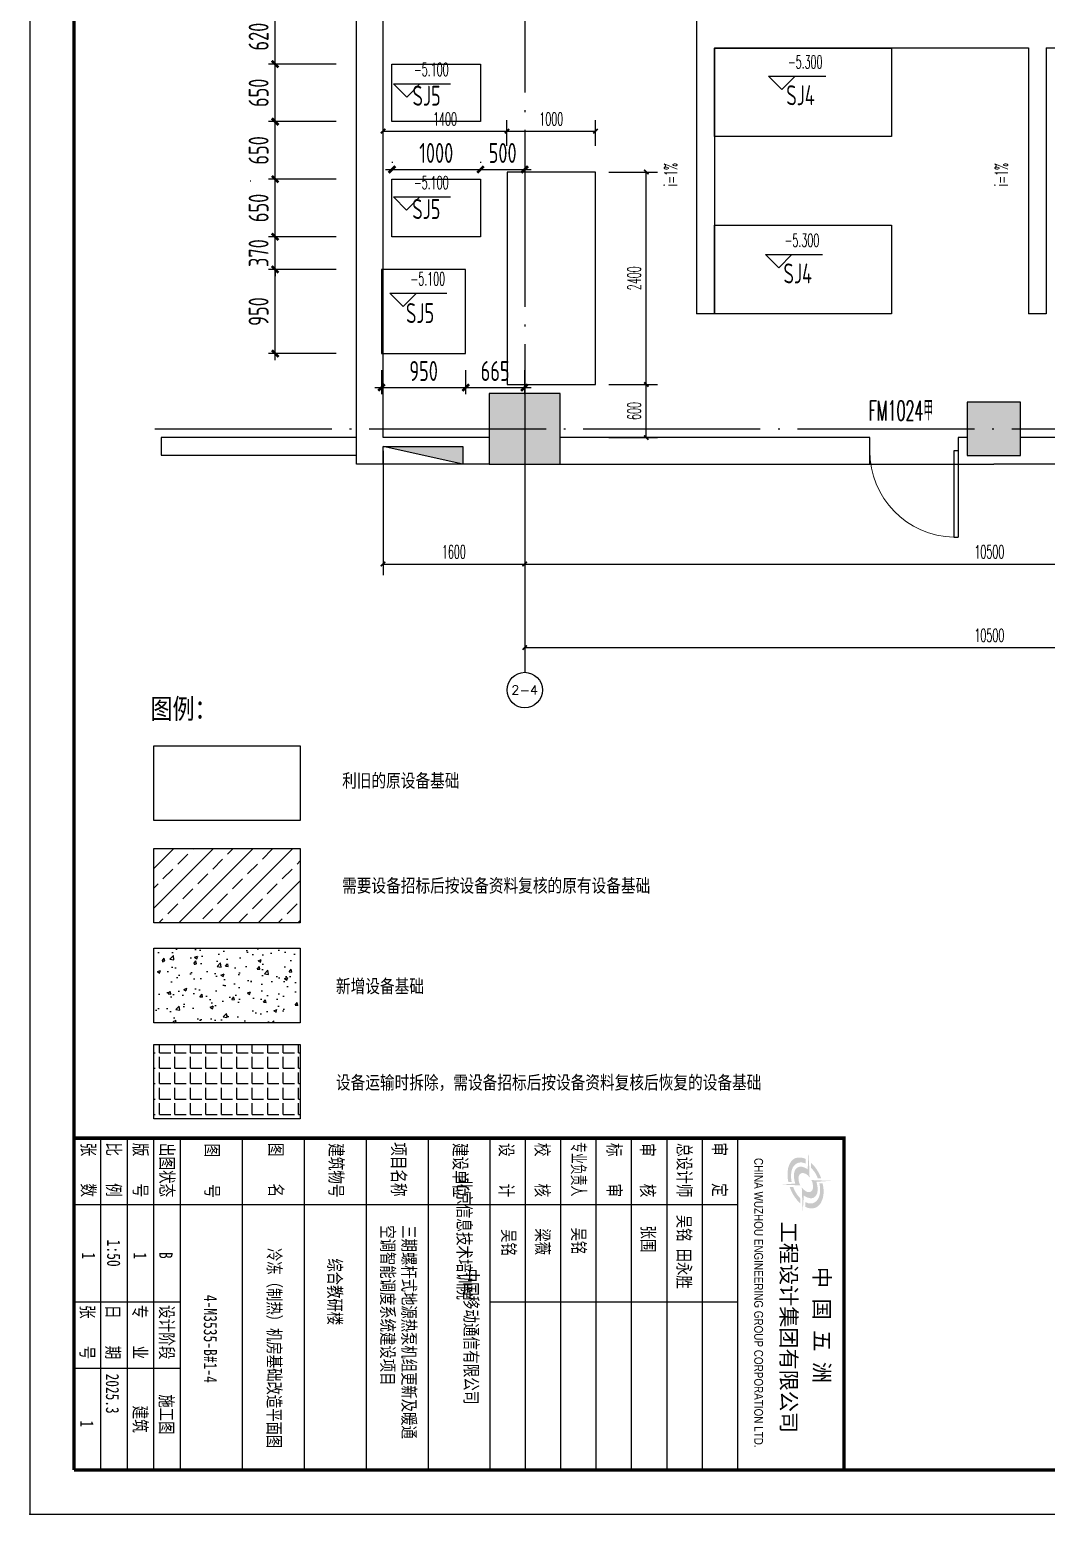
# Model space of a CAD drawing. Extents: x 917265 to 982035, y 334257 to 376307.
# Drawn here: x 952335 to 963820, y 334257 to 351027 of the extents above; entities that cross this region are included whole.
import ezdxf
from ezdxf.enums import TextEntityAlignment as Align

# ---------------------------------------------------------------- set-up
doc = ezdxf.new("R2010")
doc.units = 0
doc.header["$LTSCALE"] = 1000
doc.linetypes.add('DOTE', pattern=[2.42, 2, -0.2, 0.02, -0.2])
for name, color, linetype in [('ACS_COM', 7, 'Continuous'), ('AXIS', 3, 'Continuous'), ('AXIS_TEXT', 7, 'Continuous'), ('C_BLOCK_', 7, 'Continuous'), ('COLUMN', 9, 'Continuous'), ('DIM_ELEV', 3, 'Continuous'), ('DIM_SYMB', 3, 'Continuous'), ('DOTE', 1, 'Continuous'), ('PUB_DIM', 3, 'Continuous'), ('PUB_HATCH', 8, 'Continuous'), ('PUB_TEXT', 7, 'Continuous'), ('PUB_TITLE', 4, 'Continuous'), ('WALL', 255, 'Continuous'), ('WINDOW', 2, 'Continuous'), ('消火栓', 6, 'Continuous'), ('设备基础及留洞', 7, 'Continuous')]:
    doc.layers.add(name, color=color, linetype=linetype)
doc.layers.add('line', color=7, linetype='Continuous', lineweight=50)
doc.styles.add('-宋体', font='', dxfattribs={"width": 0.8})
doc.styles.add('_TCH_AXIS', font='COMPLEX', dxfattribs={"bigfont": 'GBCBIG'})
doc.styles.add('_TCH_DIM', font='SIMPLEX.shx', dxfattribs={"width": 0.75, "bigfont": 'GBCBIG.shx'})
doc.styles.add('_TCH_DIM_T3', font='SIMPLEX.shx', dxfattribs={"width": 0.529412, "bigfont": 'GBCBIG.shx'})
doc.styles.add('BZTK_仿宋GB2312', font='SIMFANG_0.TTF', dxfattribs={"width": 0.75})
doc.styles.add('TSSD_DIMENSION_T3', font='Tssdeng.shx', dxfattribs={"width": 0.7, "bigfont": 'hztxt.shx'})
doc.styles.add('TSSD_Rein', font='Tssdeng.shx', dxfattribs={"width": 0.7, "bigfont": 'hztxt.shx'})
doc.styles.add('WZEDRI_STYLE1', font='SIMFANG_0.TTF', dxfattribs={"width": 0.75})
doc.styles.add('WZEDRI_STYLE2', font='arial.ttf', dxfattribs={"width": 0.65})
doc.styles.add('轴网图框300$0$BZTK_仿宋GB2312', font='', dxfattribs={"width": 0.75})
doc.styles.get('-宋体').set_extended_font_data('SimSun')
doc.styles.get('轴网图框300$0$BZTK_仿宋GB2312').set_extended_font_data('SimSun')
doc.dimstyles.new('_TCH_ARCH&&50', dxfattribs={"dimtxt": 148.75, "dimasz": 50, "dimexe": 125, "dimexo": 150, "dimgap": 63.125, "dimtad": 1, "dimdec": 0, "dimzin": 0, "dimdsep": 46, "dimtxsty": '_TCH_DIM_T3', "dimblk": 'ARCHTICK', "dimcen": 0.09, "dimclrt": 7, "dimazin": 2, "dimtfac": 1, "dimtdec": 0, "dimtix": 1, "dimtmove": 2, "dimatfit": 3, "dimfxl": 1, "dimtolj": 1, "dimtzin": 0, "dimarcsym": 0})
doc.dimstyles.new('TSSD_150_150$TCH&&50', dxfattribs={"dimtxt": 225, "dimasz": 75, "dimexe": 75, "dimexo": 187.5, "dimgap": 75, "dimtad": 1, "dimdec": 0, "dimzin": 0, "dimdsep": 46, "dimtxsty": 'TSSD_DIMENSION_T3', "dimblk": 'ARCHTICK', "dimcen": 0, "dimdle": 75, "dimclrt": 7, "dimadec": 0, "dimazin": 0, "dimtfac": 1, "dimtdec": 0, "dimtix": 1, "dimtmove": 2, "dimatfit": 3, "dimfxl": 1, "dimtolj": 1, "dimtzin": 0, "dimarcsym": 0})

# ---------------------------------------------------------------- blocks, each defined once
blk = doc.blocks.new('消火栓')
at = {"layer": '消火栓'}
blk.add_hatch(color=256, dxfattribs=at).paths.add_polyline_path([(743316, -12254), (742416, -12254), (742416, -12454)])
blk.add_line((742416, -12454), (743316, -12254), dxfattribs=at)
blk.add_lwpolyline([(742416, -12454), (743316, -12454), (743316, -12254), (742416, -12254)], close=True, dxfattribs=at)
blk = doc.blocks.new('$DorLib2D$00000001')
at = {"color": 30}
for p, q in [((0.45, 0.975), (0.5, 0.975)), ((0.45, 0), (0.45, 0.975)), ((0.5, 0), (0.5, 0.975)), ((0.5, 0), (0.45, 0))]:
    blk.add_line(p, q, dxfattribs=at)
at = {"color": 30, "lineweight": 13}
blk.add_arc((0.475, 0), 0.975, 91.4693, 180, dxfattribs=at)
blk = doc.blocks.new('_ArchTick')
at = {"color": 0, "linetype": 'ByBlock', "const_width": 0.4}
blk.add_lwpolyline([(-0.5, -0.5), (0.5, 0.5)], dxfattribs=at)
blk = doc.blocks.new('*D113')
at = {"layer": 'Defpoints', "color": 0, "transparency": 16777216}
for p in [(3524, 2106), (4189, 2106), (4189, 1722)]:
    blk.add_point(p, dxfattribs=at)
at = {"layer": '设备基础及留洞', "color": 0, "lineweight": -2, "transparency": 16777216}
for p, q in [((3524, 1918), (3524, 1647)), ((4189, 1918), (4189, 1647)), ((3449, 1722), (4264, 1722))]:
    blk.add_line(p, q, dxfattribs=at)
at = {"layer": '设备基础及留洞', "color": 0, "lineweight": -2, "transparency": 16777216, "xscale": 75, "yscale": 75, "zscale": 75, "rotation": 180}
blk.add_blockref('_ArchTick', (3524, 1722), dxfattribs=at)
at = {"layer": '设备基础及留洞', "color": 0, "lineweight": -2, "transparency": 16777216, "xscale": 75, "yscale": 75, "zscale": 75}
blk.add_blockref('_ArchTick', (4189, 1722), dxfattribs=at)
at = {"layer": '设备基础及留洞', "color": 7, "transparency": 16777216, "insert": (3857, 1909), "char_height": 225, "attachment_point": 5, "style": 'TSSD_DIMENSION_T3'}
blk.add_mtext('\\A1;665', dxfattribs=at)
blk = doc.blocks.new('*D114')
at = {"layer": 'Defpoints', "color": 0, "transparency": 16777216}
for p in [(2574, 2106), (3524, 2106), (3524, 1722)]:
    blk.add_point(p, dxfattribs=at)
at = {"layer": '设备基础及留洞', "color": 0, "lineweight": -2, "transparency": 16777216}
for p, q in [((2574, 1918), (2574, 1647)), ((3524, 1918), (3524, 1647)), ((2499, 1722), (3599, 1722))]:
    blk.add_line(p, q, dxfattribs=at)
at = {"layer": '设备基础及留洞', "color": 0, "lineweight": -2, "transparency": 16777216, "xscale": 75, "yscale": 75, "zscale": 75, "rotation": 180}
blk.add_blockref('_ArchTick', (2574, 1722), dxfattribs=at)
at = {"layer": '设备基础及留洞', "color": 0, "lineweight": -2, "transparency": 16777216, "xscale": 75, "yscale": 75, "zscale": 75}
blk.add_blockref('_ArchTick', (3524, 1722), dxfattribs=at)
at = {"layer": '设备基础及留洞', "color": 7, "transparency": 16777216, "insert": (3049, 1909), "char_height": 225, "attachment_point": 5, "style": 'TSSD_DIMENSION_T3'}
blk.add_mtext('\\A1;950', dxfattribs=at)
blk = doc.blocks.new('*D115')
at = {"layer": 'Defpoints', "color": 0, "transparency": 16777216}
for p in [(3692, 4086), (4191, 4185), (4191, 4086)]:
    blk.add_point(p, dxfattribs=at)
at = {"layer": '设备基础及留洞', "color": 0, "lineweight": -2, "transparency": 16777216}
for p, q in [((3692, 4273), (3692, 4260)), ((4191, 4273), (4191, 4260)), ((3617, 4185), (4266, 4185))]:
    blk.add_line(p, q, dxfattribs=at)
at = {"layer": '设备基础及留洞', "color": 0, "lineweight": -2, "transparency": 16777216, "xscale": 75, "yscale": 75, "zscale": 75, "rotation": 180}
blk.add_blockref('_ArchTick', (3692, 4185), dxfattribs=at)
at = {"layer": '设备基础及留洞', "color": 0, "lineweight": -2, "transparency": 16777216, "xscale": 75, "yscale": 75, "zscale": 75}
blk.add_blockref('_ArchTick', (4191, 4185), dxfattribs=at)
at = {"layer": '设备基础及留洞', "color": 7, "transparency": 16777216, "insert": (3942, 4372), "char_height": 225, "attachment_point": 5, "style": 'TSSD_DIMENSION_T3'}
blk.add_mtext('\\A1;500', dxfattribs=at)
blk = doc.blocks.new('*D116')
at = {"layer": 'Defpoints', "color": 0, "transparency": 16777216}
for p in [(2692, 4086), (3692, 4185), (3692, 4086)]:
    blk.add_point(p, dxfattribs=at)
at = {"layer": '设备基础及留洞', "color": 0, "lineweight": -2, "transparency": 16777216}
for p, q in [((2692, 4273), (2692, 4260)), ((3692, 4273), (3692, 4260)), ((2617, 4185), (3767, 4185))]:
    blk.add_line(p, q, dxfattribs=at)
at = {"layer": '设备基础及留洞', "color": 0, "lineweight": -2, "transparency": 16777216, "xscale": 75, "yscale": 75, "zscale": 75, "rotation": 180}
blk.add_blockref('_ArchTick', (2692, 4185), dxfattribs=at)
at = {"layer": '设备基础及留洞', "color": 0, "lineweight": -2, "transparency": 16777216, "xscale": 75, "yscale": 75, "zscale": 75}
blk.add_blockref('_ArchTick', (3692, 4185), dxfattribs=at)
at = {"layer": '设备基础及留洞', "color": 7, "transparency": 16777216, "insert": (3192, 4372), "char_height": 225, "attachment_point": 5, "style": 'TSSD_DIMENSION_T3'}
blk.add_mtext('\\A1;1000', dxfattribs=at)
blk = doc.blocks.new('*D146')
at = {"layer": 'Defpoints', "color": 0, "transparency": 16777216}
for p in [(1372, 3056), (2250, 3056), (2250, 2106)]:
    blk.add_point(p, dxfattribs=at)
at = {"layer": '设备基础及留洞', "color": 0, "lineweight": -2, "transparency": 16777216}
for p, q in [((2063, 3056), (1297, 3056)), ((1372, 2031), (1372, 3131)), ((2063, 2106), (1297, 2106))]:
    blk.add_line(p, q, dxfattribs=at)
at = {"layer": '设备基础及留洞', "color": 0, "lineweight": -2, "transparency": 16777216, "xscale": 75, "yscale": 75, "zscale": 75}
for p, rotation in [((1372, 3056), 90), ((1372, 2106), 270)]:
    blk.add_blockref('_ArchTick', p, dxfattribs=dict(at, rotation=rotation))
at = {"layer": '设备基础及留洞', "color": 7, "transparency": 16777216, "insert": (1185, 2581), "char_height": 225, "attachment_point": 5, "rotation": 90, "style": 'TSSD_DIMENSION_T3'}
blk.add_mtext('\\A1;950', dxfattribs=at)
blk = doc.blocks.new('*D147')
at = {"layer": 'Defpoints', "color": 0, "transparency": 16777216}
for p in [(1372, 3426), (2250, 3426), (2250, 3056)]:
    blk.add_point(p, dxfattribs=at)
at = {"layer": '设备基础及留洞', "color": 0, "lineweight": -2, "transparency": 16777216}
for p, q in [((2063, 3426), (1297, 3426)), ((1372, 3426), (1372, 3501)), ((1372, 3056), (1372, 3426)), ((2063, 3056), (1297, 3056)), ((1372, 3056), (1372, 2981))]:
    blk.add_line(p, q, dxfattribs=at)
at = {"layer": '设备基础及留洞', "color": 0, "lineweight": -2, "transparency": 16777216, "xscale": 75, "yscale": 75, "zscale": 75}
for p, rotation in [((1372, 3426), 270), ((1372, 3056), 90)]:
    blk.add_blockref('_ArchTick', p, dxfattribs=dict(at, rotation=rotation))
at = {"layer": '设备基础及留洞', "color": 7, "transparency": 16777216, "insert": (1185, 3241), "char_height": 225, "attachment_point": 5, "rotation": 90, "style": 'TSSD_DIMENSION_T3'}
blk.add_mtext('\\A1;370', dxfattribs=at)
blk = doc.blocks.new('*D148')
at = {"layer": 'Defpoints', "color": 0, "transparency": 16777216}
for p in [(1372, 4076), (2250, 4076), (2250, 3426)]:
    blk.add_point(p, dxfattribs=at)
at = {"layer": '设备基础及留洞', "color": 0, "lineweight": -2, "transparency": 16777216}
for p, q in [((2063, 4076), (1297, 4076)), ((1372, 3351), (1372, 4151)), ((2063, 3426), (1297, 3426))]:
    blk.add_line(p, q, dxfattribs=at)
at = {"layer": '设备基础及留洞', "color": 0, "lineweight": -2, "transparency": 16777216, "xscale": 75, "yscale": 75, "zscale": 75}
for p, rotation in [((1372, 4076), 90), ((1372, 3426), 270)]:
    blk.add_blockref('_ArchTick', p, dxfattribs=dict(at, rotation=rotation))
at = {"layer": '设备基础及留洞', "color": 7, "transparency": 16777216, "insert": (1185, 3751), "char_height": 225, "attachment_point": 5, "rotation": 90, "style": 'TSSD_DIMENSION_T3'}
blk.add_mtext('\\A1;650', dxfattribs=at)
blk = doc.blocks.new('*D149')
at = {"layer": 'Defpoints', "color": 0, "transparency": 16777216}
for p in [(1372, 4726), (2250, 4726), (2250, 4076)]:
    blk.add_point(p, dxfattribs=at)
at = {"layer": '设备基础及留洞', "color": 0, "lineweight": -2, "transparency": 16777216}
for p, q in [((2063, 4726), (1297, 4726)), ((1372, 4001), (1372, 4801)), ((2063, 4076), (1297, 4076))]:
    blk.add_line(p, q, dxfattribs=at)
at = {"layer": '设备基础及留洞', "color": 0, "lineweight": -2, "transparency": 16777216, "xscale": 75, "yscale": 75, "zscale": 75}
for p, rotation in [((1372, 4726), 90), ((1372, 4076), 270)]:
    blk.add_blockref('_ArchTick', p, dxfattribs=dict(at, rotation=rotation))
at = {"layer": '设备基础及留洞', "color": 7, "transparency": 16777216, "insert": (1185, 4401), "char_height": 225, "attachment_point": 5, "rotation": 90, "style": 'TSSD_DIMENSION_T3'}
blk.add_mtext('\\A1;650', dxfattribs=at)
blk = doc.blocks.new('*D150')
at = {"layer": 'Defpoints', "color": 0, "transparency": 16777216}
for p in [(1372, 5376), (2250, 5376), (2250, 4726)]:
    blk.add_point(p, dxfattribs=at)
at = {"layer": '设备基础及留洞', "color": 0, "lineweight": -2, "transparency": 16777216}
for p, q in [((2063, 5376), (1297, 5376)), ((1372, 4651), (1372, 5451)), ((2063, 4726), (1297, 4726))]:
    blk.add_line(p, q, dxfattribs=at)
at = {"layer": '设备基础及留洞', "color": 0, "lineweight": -2, "transparency": 16777216, "xscale": 75, "yscale": 75, "zscale": 75}
for p, rotation in [((1372, 5376), 90), ((1372, 4726), 270)]:
    blk.add_blockref('_ArchTick', p, dxfattribs=dict(at, rotation=rotation))
at = {"layer": '设备基础及留洞', "color": 7, "transparency": 16777216, "insert": (1185, 5051), "char_height": 225, "attachment_point": 5, "rotation": 90, "style": 'TSSD_DIMENSION_T3'}
blk.add_mtext('\\A1;650', dxfattribs=at)
blk = doc.blocks.new('*D151')
at = {"layer": 'Defpoints', "color": 0, "transparency": 16777216}
for p in [(1372, 5996), (2250, 5996), (2250, 5376)]:
    blk.add_point(p, dxfattribs=at)
at = {"layer": '设备基础及留洞', "color": 0, "lineweight": -2, "transparency": 16777216}
for p, q in [((1372, 5301), (1372, 6071)), ((2063, 5996), (1297, 5996)), ((2063, 5376), (1297, 5376))]:
    blk.add_line(p, q, dxfattribs=at)
at = {"layer": '设备基础及留洞', "color": 0, "lineweight": -2, "transparency": 16777216, "xscale": 75, "yscale": 75, "zscale": 75}
for p, rotation in [((1372, 5996), 90), ((1372, 5376), 270)]:
    blk.add_blockref('_ArchTick', p, dxfattribs=dict(at, rotation=rotation))
at = {"layer": '设备基础及留洞', "color": 7, "transparency": 16777216, "insert": (1185, 5686), "char_height": 225, "attachment_point": 5, "rotation": 90, "style": 'TSSD_DIMENSION_T3'}
blk.add_mtext('\\A1;620', dxfattribs=at)
blk = doc.blocks.new('标准图框_A1_横式')
h = blk.add_hatch(color=256)
h.paths.add_polyline_path([(769.62, 174.11), (770.74, 174.11), (770.19, 173.53), (769.38, 172.89), (768.73, 172.48), (767.84, 172.02), (767.05, 171.71), (767.05, 172.5), (767.79, 172.81), (768.63, 173.29), (769.11, 173.65)])
h.paths.add_polyline_path([(760.76, 175.36), (761.79, 175.36), (761.65, 175.02), (761.5, 174.42), (761.53, 173.85), (761.65, 173.46), (761.94, 173.01), (762.27, 172.67), (762.63, 172.43), (762.94, 172.29), (763.64, 172.09), (764.29, 172.02), (764.86, 172.02), (765.39, 172.07), (765.9, 172.17), (765.9, 171.42), (765.3, 171.3), (764.53, 171.23), (763.81, 171.23), (762.78, 171.37), (762.22, 171.54), (761.79, 171.73), (761.29, 172.05), (760.93, 172.38), (760.76, 172.6), (760.54, 173.01), (760.4, 173.58), (760.4, 174.25), (760.5, 174.73), (760.62, 175.09)], flags=17)
h.paths.add_polyline_path([(764.7, 176.2), (764.86, 176.2), (764.46, 175.84), (764.22, 175.55), (764.05, 175.26), (763.9, 174.78), (763.93, 174.42), (764.05, 174.16), (764.14, 174.04), (764.41, 173.85), (764.67, 173.75), (764.98, 173.7), (765.68, 173.75), (766.18, 173.89), (766.69, 174.13), (766.52, 169.72), (766.3, 172.62), (766.28, 172.89), (766.23, 172.98), (765.68, 172.81), (764.96, 172.69), (764.07, 172.69), (763.59, 172.79), (763.11, 173.01), (762.75, 173.34), (762.63, 173.53), (762.49, 173.92), (762.46, 174.09), (762.49, 174.54), (762.63, 175.02), (762.87, 175.48), (763.06, 175.74), (762.87, 175.79), (759.01, 176.01)])
h.paths.add_polyline_path([(765.03, 178.81), (765.08, 178.81), (765.06, 178.05), (764.62, 177.88), (764.02, 177.57), (763.38, 177.13), (762.66, 176.51), (761.55, 176.51), (762.32, 177.25), (762.92, 177.71), (763.76, 178.24), (764.43, 178.57)])
h.paths.add_polyline_path([(767.62, 179.37), (768.54, 179.37), (769.38, 179.25), (770.02, 179.05), (770.72, 178.72), (771.08, 178.45), (771.51, 177.97), (771.73, 177.57), (771.87, 177.01), (771.85, 176.2), (771.78, 175.86), (771.54, 175.26), (770.48, 175.26), (770.72, 175.91), (770.77, 176.17), (770.77, 176.68), (770.72, 176.92), (770.53, 177.37), (770.31, 177.66), (770, 177.95), (769.71, 178.14), (769.42, 178.29), (768.75, 178.5), (768.06, 178.6), (767.1, 178.57), (766.23, 178.43), (766.23, 179.15), (766.81, 179.27)], flags=17)
h.paths.add_polyline_path([(765.66, 180.69), (765.66, 181), (765.87, 177.83), (765.92, 177.73), (766.23, 177.85), (767.14, 178.02), (767.96, 178.02), (768.44, 177.93), (768.75, 177.81), (769.11, 177.57), (769.4, 177.25), (769.52, 177.01), (769.59, 176.7), (769.59, 176.32), (769.42, 175.67), (769.21, 175.24), (768.99, 174.95), (769.02, 174.9), (772.83, 174.66), (767.19, 174.45), (767.55, 174.76), (767.98, 175.31), (768.15, 175.67), (768.2, 175.86), (768.2, 176.2), (768.1, 176.49), (767.96, 176.68), (767.82, 176.8), (767.41, 176.97), (766.9, 177.01), (766.16, 176.89), (765.87, 176.8), (765.49, 176.61)])
for p, q in [((831, 160), (756, 160)), ((771, 10), (771, 160)), ((793, 104), (793, 160)), ((831, 152), (756, 152)), ((831, 144), (756, 144)), ((831, 136), (756, 136)), ((831, 128), (756, 128)), ((831, 120), (756, 120)), ((831, 112), (756, 112)), ((756, 104), (831, 104)), ((831, 90), (831, 104)), ((756, 90), (831, 90)), ((831, 76), (831, 90)), ((756, 76), (831, 76)), ((756, 62), (831, 62)), ((756, 48), (831, 48)), ((756, 34), (831, 34)), ((793, 10), (793, 34)), ((808, 10), (808, 34)), ((756, 28), (831, 28)), ((756, 22), (831, 22)), ((756, 16), (831, 16))]:
    blk.add_line(p, q)
at = {"color": 7}
for points in [[(841, 0), (841, 594)], [(0, 0), (841, 0)]]:
    blk.add_lwpolyline(points, dxfattribs=at)
at = {"color": 4, "const_width": 0.8}
blk.add_lwpolyline([(831, 10), (831, 584)], dxfattribs=at)
at = {"lineweight": 80, "const_width": 0.8}
blk.add_lwpolyline([(831, 10), (831, 184), (756, 184), (756, 10)], dxfattribs=at)
at = {"color": 4}
blk.add_lwpolyline([(25, 10, 0.8, 0.8, 0), (831, 10, 0, 0, 0)], format="xyseb", dxfattribs=at)
at = {"lineweight": 30, "const_width": 0.3}
blk.add_lwpolyline([(831, 10), (756, 10)], dxfattribs=at)
blk.add_point((841, 0))
at = {"lineweight": 106, "style": 'WZEDRI_STYLE1'}
for s, p in [('中 国 五 洲', (785.1, 177.24)), ('工程设计集团有限公司', (774.9, 169.77))]:
    blk.add_text(s, height=3.5, dxfattribs=at).set_placement(p)
for s, height, style, width, p in [('CHINA WUZHOU ENGINEERING GROUP CORPORATION LTD.', 2, 'WZEDRI_STYLE2', 0.8, (760.5, 163.7)), ('审    定', 3, 'BZTK_仿宋GB2312', 0.75, (756.98, 154.39)), ('总设计师', 3, 'BZTK_仿宋GB2312', 0.75, (757.13, 146.43)), ('审    核', 3, 'BZTK_仿宋GB2312', 0.75, (757.13, 138.15)), ('标    审', 3, 'BZTK_仿宋GB2312', 0.75, (757.1, 130.61)), ('专业负责人', 3, 'BZTK_仿宋GB2312', 0.6, (756.9, 122.55)), ('校    核', 3, 'BZTK_仿宋GB2312', 0.75, (757.09, 114.33)), ('设    计', 3, 'BZTK_仿宋GB2312', 0.75, (757.14, 106.24)), ('建设单位', 3, 'BZTK_仿宋GB2312', 0.75, (757.11, 95.82)), (' 项目名称', 3, 'BZTK_仿宋GB2312', 0.75, (755.41, 81.9)), ('建筑物号', 3, 'BZTK_仿宋GB2312', 0.75, (757.15, 67.77)), ('图    名', 3, 'BZTK_仿宋GB2312', 0.75, (757.06, 54.15)), ('图    号', 3, 'BZTK_仿宋GB2312', 0.75, (757.25, 39.75)), ('出图状态', 3, 'BZTK_仿宋GB2312', 0.75, (757.09, 29.55)), ('设计阶段', 3, 'BZTK_仿宋GB2312', 0.75, (793.75, 29.47)), ('版    号', 3, 'BZTK_仿宋GB2312', 0.75, (757.09, 23.55)), ('专    业', 3, 'BZTK_仿宋GB2312', 0.75, (793.68, 23.42)), ('比    例', 3, 'BZTK_仿宋GB2312', 0.75, (756.99, 17.5)), ('日    期', 3, 'BZTK_仿宋GB2312', 0.75, (793.71, 17.33)), ('张    数', 3, 'BZTK_仿宋GB2312', 0.75, (757.05, 11.77)), ('张    号', 3, 'BZTK_仿宋GB2312', 0.75, (793.74, 11.56))]:
    blk.add_text(s, height=height, dxfattribs=dict(style=style, width=width)).set_placement(p)
at = {"style": 'BZTK_仿宋GB2312', "width": 0.75}
for tag, height, p in [('工艺', 2.5, (17.55, 569)), ('总图', 2.5, (17.55, 557)), ('建筑', 2.5, (17.55, 545)), ('结构', 2.5, (17.55, 533)), ('水道', 2.5, (17.55, 521)), ('暖通', 2.5, (17.55, 509)), ('电气', 2.5, (17.55, 497)), ('电信', 2.5, (17.55, 485)), ('热机', 2.5, (17.55, 473)), ('自控', 2.5, (17.55, 461)), ('审定', 3, (781.22, 156.28)), ('总设计师', 3, (782, 148)), ('审核', 3, (782, 140)), ('标审', 3, (782, 132)), ('专业负责人', 3, (782, 124)), ('校核', 3, (782, 116)), ('设计', 3, (782, 108)), ('建筑物号', 3, (801, 69)), ('图名', 3, (801, 55)), ('图号', 3, (801, 41)), ('出图状态', 3, (782, 31)), ('设计阶段', 3, (819.5, 31)), ('版号', 3, (782, 25)), ('专业', 3, (819.5, 25)), ('比例', 3, (782, 19)), ('日期', 3, (819.5, 19)), ('张数', 3, (782, 13)), ('张号', 3, (819.5, 13))]:
    blk.add_attdef(tag, text='', height=height, dxfattribs=at).set_placement(p, align=Align.MIDDLE_CENTER)
at = {"style": 'BZTK_仿宋GB2312', "width": 0.75, "flags": 1}
for tag, p in [('审定签名位置_001', (811.75, 157.58)), ('总设计师签名位置_001', (811.75, 149.58)), ('审核签名位置_001', (811.75, 141.58)), ('标审签名位置_001', (811.75, 133.58)), ('专业负责人签名位置_001', (811.75, 125.58)), ('校核签名位置_001', (811.75, 117.58)), ('设计签名位置_001', (811.75, 109.58))]:
    blk.add_attdef(tag, text='', height=3, dxfattribs=at).set_placement(p, align=Align.TOP_LEFT)
at = {"style": 'BZTK_仿宋GB2312', "width": 0.75}
for tag, p in [('建设单位_001', (801, 98.5)), ('项目名称_001', (801, 84.5))]:
    blk.add_attdef(tag, text='', height=3, dxfattribs=at).set_placement(p, align=Align.TOP_LEFT)
blk = doc.blocks.new('A$C1E6212F9')
at = {"layer": 'C_BLOCK_'}
ref = blk.add_blockref('标准图框_A1_横式', (0, 0), dxfattribs=at)
ref.add_attrib('建设单位_001', '中国移动通信有限公司', (785.49, 98.27), dxfattribs={"layer": '0', "height": 3, "style": 'BZTK_仿宋GB2312', "width": 0.75})
ref.add_attrib('专业', '建筑', dxfattribs={"layer": '0', "height": 3, "style": 'BZTK_仿宋GB2312', "width": 0.75}).set_placement((819.5, 25), align=Align.MIDDLE_CENTER)
ref.add_attrib('比例', '1:50', dxfattribs={"layer": '0', "height": 3, "style": 'BZTK_仿宋GB2312', "width": 0.75}).set_placement((782, 19), align=Align.MIDDLE_CENTER)
ref.add_attrib('建设单位_002', '北京信息技术培训院', (764.93, 96.71), dxfattribs={"layer": '0', "height": 3, "style": 'BZTK_仿宋GB2312', "width": 0.75})
blk = doc.blocks.new('*D53')
at = {"layer": 'AXIS', "color": 0, "lineweight": -2, "transparency": 16777216}
for p, q in [((957927, 344641), (957927, 343922)), ((968427, 344641), (968427, 343922)), ((957927, 344047), (968427, 344047))]:
    blk.add_line(p, q, dxfattribs=at)
at = {"layer": 'Defpoints', "color": 0, "transparency": 16777216}
for p in [(957927, 344791), (968427, 344791), (968427, 344047)]:
    blk.add_point(p, dxfattribs=at)
at = {"layer": 'AXIS', "color": 0, "lineweight": -2, "transparency": 16777216, "xscale": 50, "yscale": 50, "zscale": 50, "rotation": 180}
blk.add_blockref('_ArchTick', (957927, 344047), dxfattribs=at)
at = {"layer": 'AXIS', "color": 0, "lineweight": -2, "transparency": 16777216, "xscale": 50, "yscale": 50, "zscale": 50}
blk.add_blockref('_ArchTick', (968427, 344047), dxfattribs=at)
at = {"layer": 'AXIS', "color": 7, "transparency": 16777216, "insert": (963177, 344185), "char_height": 148.8, "attachment_point": 5, "style": '_TCH_DIM_T3'}
blk.add_mtext('\\A1;10500', dxfattribs=at)
blk = doc.blocks.new('*D60')
at = {"layer": 'Defpoints', "color": 0, "transparency": 16777216}
for p in [(958727, 349419), (959301, 349419), (958727, 347019)]:
    blk.add_point(p, dxfattribs=at)
at = {"layer": 'PUB_DIM', "color": 0, "lineweight": -2, "transparency": 16777216}
for p, q in [((958877, 349419), (959426, 349419)), ((959301, 347019), (959301, 349419)), ((958877, 347019), (959426, 347019))]:
    blk.add_line(p, q, dxfattribs=at)
at = {"layer": 'PUB_DIM', "color": 0, "lineweight": -2, "transparency": 16777216, "xscale": 50, "yscale": 50, "zscale": 50}
for p, rotation in [((959301, 349419), 90), ((959301, 347019), 270)]:
    blk.add_blockref('_ArchTick', p, dxfattribs=dict(at, rotation=rotation))
at = {"layer": 'PUB_DIM', "color": 7, "transparency": 16777216, "insert": (959164, 348219), "char_height": 148.8, "attachment_point": 5, "rotation": 90, "style": '_TCH_DIM_T3'}
blk.add_mtext('\\A1;2400', dxfattribs=at)
blk = doc.blocks.new('*D61')
at = {"layer": 'Defpoints', "color": 0, "transparency": 16777216}
for p in [(958727, 347019), (959301, 347019), (958727, 346419)]:
    blk.add_point(p, dxfattribs=at)
at = {"layer": 'PUB_DIM', "color": 0, "lineweight": -2, "transparency": 16777216}
for p, q in [((958877, 347019), (959426, 347019)), ((959301, 346419), (959301, 347019)), ((958877, 346419), (959426, 346419))]:
    blk.add_line(p, q, dxfattribs=at)
at = {"layer": 'PUB_DIM', "color": 0, "lineweight": -2, "transparency": 16777216, "xscale": 50, "yscale": 50, "zscale": 50}
for p, rotation in [((959301, 347019), 90), ((959301, 346419), 270)]:
    blk.add_blockref('_ArchTick', p, dxfattribs=dict(at, rotation=rotation))
at = {"layer": 'PUB_DIM', "color": 7, "transparency": 16777216, "insert": (959164, 346719), "char_height": 148.8, "attachment_point": 5, "rotation": 90, "style": '_TCH_DIM_T3'}
blk.add_mtext('\\A1;600', dxfattribs=at)
blk = doc.blocks.new('*D62')
at = {"layer": 'Defpoints', "color": 0, "transparency": 16777216}
for p in [(957727, 349881), (956327, 349563), (957727, 349563)]:
    blk.add_point(p, dxfattribs=at)
at = {"layer": 'PUB_DIM', "color": 0, "lineweight": -2, "transparency": 16777216}
for p, q in [((956327, 349713), (956327, 350006)), ((957727, 349713), (957727, 350006)), ((956327, 349881), (957727, 349881))]:
    blk.add_line(p, q, dxfattribs=at)
at = {"layer": 'PUB_DIM', "color": 0, "lineweight": -2, "transparency": 16777216, "xscale": 50, "yscale": 50, "zscale": 50, "rotation": 180}
blk.add_blockref('_ArchTick', (956327, 349881), dxfattribs=at)
at = {"layer": 'PUB_DIM', "color": 0, "lineweight": -2, "transparency": 16777216, "xscale": 50, "yscale": 50, "zscale": 50}
blk.add_blockref('_ArchTick', (957727, 349881), dxfattribs=at)
at = {"layer": 'PUB_DIM', "color": 7, "transparency": 16777216, "insert": (957027, 350018), "char_height": 148.8, "attachment_point": 5, "style": '_TCH_DIM_T3'}
blk.add_mtext('\\A1;1400', dxfattribs=at)
blk = doc.blocks.new('*D63')
at = {"layer": 'Defpoints', "color": 0, "transparency": 16777216}
for p in [(958727, 349881), (957727, 349563), (958727, 349563)]:
    blk.add_point(p, dxfattribs=at)
at = {"layer": 'PUB_DIM', "color": 0, "lineweight": -2, "transparency": 16777216}
for p, q in [((957727, 349713), (957727, 350006)), ((958727, 349713), (958727, 350006)), ((957727, 349881), (958727, 349881))]:
    blk.add_line(p, q, dxfattribs=at)
at = {"layer": 'PUB_DIM', "color": 0, "lineweight": -2, "transparency": 16777216, "xscale": 50, "yscale": 50, "zscale": 50, "rotation": 180}
blk.add_blockref('_ArchTick', (957727, 349881), dxfattribs=at)
at = {"layer": 'PUB_DIM', "color": 0, "lineweight": -2, "transparency": 16777216, "xscale": 50, "yscale": 50, "zscale": 50}
blk.add_blockref('_ArchTick', (958727, 349881), dxfattribs=at)
at = {"layer": 'PUB_DIM', "color": 7, "transparency": 16777216, "insert": (958227, 350018), "char_height": 148.8, "attachment_point": 5, "style": '_TCH_DIM_T3'}
blk.add_mtext('\\A1;1000', dxfattribs=at)
blk = doc.blocks.new('*D71')
at = {"layer": 'Defpoints', "color": 0, "transparency": 16777216}
for p in [(956327, 346419), (957927, 346419), (957927, 344991)]:
    blk.add_point(p, dxfattribs=at)
at = {"layer": 'PUB_DIM', "color": 0, "lineweight": -2, "transparency": 16777216}
for p, q in [((956327, 346269), (956327, 344866)), ((957927, 346269), (957927, 344866)), ((956327, 344991), (957927, 344991))]:
    blk.add_line(p, q, dxfattribs=at)
at = {"layer": 'PUB_DIM', "color": 0, "lineweight": -2, "transparency": 16777216, "xscale": 50, "yscale": 50, "zscale": 50, "rotation": 180}
blk.add_blockref('_ArchTick', (956327, 344991), dxfattribs=at)
at = {"layer": 'PUB_DIM', "color": 0, "lineweight": -2, "transparency": 16777216, "xscale": 50, "yscale": 50, "zscale": 50}
blk.add_blockref('_ArchTick', (957927, 344991), dxfattribs=at)
at = {"layer": 'PUB_DIM', "color": 7, "transparency": 16777216, "insert": (957127, 345129), "char_height": 148.8, "attachment_point": 5, "style": '_TCH_DIM_T3'}
blk.add_mtext('\\A1;1600', dxfattribs=at)
blk = doc.blocks.new('*D72')
at = {"layer": 'Defpoints', "color": 0, "transparency": 16777216}
for p in [(957927, 346419), (968427, 346419), (968427, 344991)]:
    blk.add_point(p, dxfattribs=at)
at = {"layer": 'PUB_DIM', "color": 0, "lineweight": -2, "transparency": 16777216}
for p, q in [((957927, 346269), (957927, 344866)), ((968427, 346269), (968427, 344866)), ((957927, 344991), (968427, 344991))]:
    blk.add_line(p, q, dxfattribs=at)
at = {"layer": 'PUB_DIM', "color": 0, "lineweight": -2, "transparency": 16777216, "xscale": 50, "yscale": 50, "zscale": 50, "rotation": 180}
blk.add_blockref('_ArchTick', (957927, 344991), dxfattribs=at)
at = {"layer": 'PUB_DIM', "color": 0, "lineweight": -2, "transparency": 16777216, "xscale": 50, "yscale": 50, "zscale": 50}
blk.add_blockref('_ArchTick', (968427, 344991), dxfattribs=at)
at = {"layer": 'PUB_DIM', "color": 7, "transparency": 16777216, "insert": (963177, 345129), "char_height": 148.8, "attachment_point": 5, "style": '_TCH_DIM_T3'}
blk.add_mtext('\\A1;10500', dxfattribs=at)
blk = doc.blocks.new('A$C22CB425E')
at = {"layer": '设备基础及留洞'}
for points in [[(6333.9, 5556.5), (8333.9, 5556.5), (8333.9, 4556.5), (6333.9, 4556.5)], [(2691.6, 5376.5), (3691.3, 5376.5), (3691.3, 4726.5), (2691.6, 4726.5)], [(2691.3, 4076), (3691, 4076), (3691, 3426), (2691.3, 3426)], [(6333.9, 3556.5), (8333.9, 3556.5), (8333.9, 2556.5), (6333.9, 2556.5)], [(2573.9, 2106), (3523.9, 2106), (3523.9, 3056), (2573.9, 3056)]]:
    blk.add_lwpolyline(points, close=True, dxfattribs=at)
at = {"layer": '设备基础及留洞', "style": 'TSSD_Rein', "width": 0.7}
for s, p in [('SJ5', (3082.6, 4838.8)), ('SJ4', (7307.1, 4844.2)), ('SJ5', (3079.6, 3558.4)), ('SJ4', (7275.6, 2831.4)), ('SJ5', (3008.9, 2383.4))]:
    blk.add_text(s, height=225, dxfattribs=at).set_placement(p, align=Align.BOTTOM_CENTER)
at = {"layer": '设备基础及留洞'}
for p1, p2, distance, picture, middle in [((2250.3324, 5376.4641), (2250.3324, 5996.0001), 878.1646, '*D151', (1184.6678, 5686.2321)), ((2250.3324, 4726.0305), (2250.3324, 5376.4641), 878.1646, '*D150', (1184.6678, 5051.2473)), ((2250.3, 4076), (2250.3, 4726), 878.2, '*D149', (1184.7, 4401)), ((2691.6, 4086), (3691.7, 4086), 98.9, '*D116', (3191.7, 4372.4)), ((3691.7, 4086), (4191.3, 4086), 98.9, '*D115', (3941.5, 4372.4)), ((2250.3, 3426), (2250.3, 4076), 878.2, '*D148', (1184.7, 3751)), ((2250.3, 3056), (2250.3, 3426), 878.2, '*D147', (1184.7, 3241)), ((2250.3, 2106), (2250.3, 3056), 878.2, '*D146', (1184.7, 2581)), ((2573.9, 2106), (3523.9, 2106), -384, '*D114', (3048.9, 1909.5)), ((3523.9, 2106), (4189.3, 2106), -384, '*D113', (3856.6, 1909.5))]:
    dim = blk.add_aligned_dim(p1=p1, p2=p2, distance=distance, dimstyle='TSSD_150_150$TCH&&50', dxfattribs=at)
    dim.commit()
    dim.dimension.update_dxf_attribs({"geometry": picture, "text_midpoint": middle})

msp = doc.modelspace()

# ---------------------------------------------------------------- hatches: boundary and pattern name
at = {"layer": 'ACS_COM', "ltscale": 3}
h = msp.add_hatch(dxfattribs=at)
h.set_pattern_fill('ANSI33', color=256, scale=100)
h.set_pattern_definition([(45, (-87, 632.46), (-224.5064, 224.5064), []), (45, (137.5, 632.46), (-224.5064, 224.5064), [158.75, -79.375])])
h.paths.add_polyline_path([(953735.9, 341779), (955392.1, 341779), (955392.1, 340937.8), (953735.9, 340937.8)])
h = msp.add_hatch(dxfattribs=at)
h.set_pattern_fill('混凝土', color=256, scale=50)
h.set_pattern_definition([(50, (-87, 1026.66), (358.63009, -31.37607), [37.5, -412.5]), (355, (-87, 1026.66), (-69.37567, 376.09607), [30, -330]), (100.4514, (-57.12, 1024.04), (289.25469, 344.71977), [31.8701, -350.57106]), (46.1842, (-87, 1126.66), (533.62052, -82.7595), [56.25, -618.75]), (96.6356, (-42.54, 1119.76), (467.33135, 487.05894), [47.80514, -525.8565]), (351.1842, (-87, 1126.66), (467.33097, 487.0593), [45, -495]), (21, (-37, 1101.66), (298.45353, -201.309445), [37.5, -412.5]), (326, (-37, 1101.66), (121.65767, 362.57502), [30, -330]), (71.4514, (-12.13, 1084.88), (420.11131, 161.26525), [31.8701, -350.57106]), (37.5, (-87, 1026.66), (6.079928, 166.446927), [0, -326, 0, -335, 0, -331.25]), (7.5, (-87, 1026.66), (131.53477, 197.205856), [0, -191, 0, -318.5, 0, -126.25]), (327.5, (-198.5, 1026.66), (266.911218, -11.277436), [0, -125, 0, -390, 0, -517.5]), (317.5, (-248.5, 1026.66), (291.593085, 50.05249), [0, -162.5, 0, -259, 0, -367.5])])
h.paths.add_polyline_path([(953735.9, 340651), (955392.1, 340651), (955392.1, 339809.8), (953735.9, 339809.8)])
h = msp.add_hatch(dxfattribs=at)
h.set_pattern_fill('ANGLE', color=256, scale=50)
h.set_pattern_definition([(0, (0, 0), (0, 174.625), [127, -47.625]), (90, (0, 0), (-174.625, 1e-14), [127, -47.625])])
h.paths.add_polyline_path([(953735.9, 339563.2), (955392.1, 339563.2), (955392.1, 338722), (953735.9, 338722)])
at = {"layer": 'PUB_HATCH'}
for points in [[(957527.5, 346118.6), (958327.5, 346118.6), (958327.5, 346918.6), (957527.5, 346918.6)], [(962927.5, 346218.5), (963527.5, 346218.5), (963527.5, 346818.5), (962927.5, 346818.5)]]:
    msp.add_hatch(color=256, dxfattribs=at).paths.add_polyline_path(points)

# ---------------------------------------------------------------- linework, layer by layer
at = {"layer": 'ACS_COM', "ltscale": 3}
for points in [[(957727.5, 347018.6), (958727.5, 347018.6), (958727.5, 349418.6), (957727.5, 349418.6)], [(953735.9, 342935.9), (955392.1, 342935.9), (955392.1, 342094.7), (953735.9, 342094.7)], [(953735.9, 341779), (955392.1, 341779), (955392.1, 340937.8), (953735.9, 340937.8)], [(953735.9, 340651), (955392.1, 340651), (955392.1, 339809.8), (953735.9, 339809.8)], [(953735.9, 339563.2), (955392.1, 339563.2), (955392.1, 338722), (953735.9, 338722)]]:
    msp.add_lwpolyline(points, close=True, dxfattribs=at)
at = {"layer": 'AXIS'}
msp.add_line((957927.5, 344678.4), (957927.5, 343767.5), dxfattribs=at)
msp.add_circle((957927.5, 343567.5), 200, dxfattribs=at)
at = {"layer": 'COLUMN'}
for p, q in [((954827.5, 349318.6), (954832.5, 349318.6)), ((958327.5, 346918.6), (957527.5, 346918.6)), ((957527.5, 346918.6), (957527.5, 346118.6)), ((958327.5, 346118.6), (958327.5, 346918.6)), ((963527.5, 346818.5), (962927.5, 346818.5)), ((962927.5, 346818.5), (962927.5, 346218.5)), ((963527.5, 346218.5), (963527.5, 346818.5)), ((962927.5, 346218.5), (963527.5, 346218.5)), ((957527.5, 346118.6), (958327.5, 346118.6))]:
    msp.add_line(p, q, dxfattribs=at)
at = {"layer": 'DIM_ELEV'}
for p, q in [((960832.3, 350350.4), (960682.3, 350500.4)), ((960682.3, 350500.4), (961327.3, 350500.4)), ((960832.3, 350350.4), (960982.3, 350500.4)), ((956594.4, 350264.6), (956444.4, 350414.6)), ((956444.4, 350414.6), (957089.4, 350414.6)), ((956594.4, 350264.6), (956744.4, 350414.6)), ((956593.4, 348987.3), (956443.4, 349137.3)), ((956443.4, 349137.3), (957088.4, 349137.3)), ((956593.4, 348987.3), (956743.4, 349137.3)), ((960796.8, 348335.4), (960646.8, 348485.4)), ((960646.8, 348485.4), (961291.8, 348485.4)), ((960796.8, 348335.4), (960946.8, 348485.4)), ((956554.2, 347900.8), (956404.2, 348050.8)), ((956404.2, 348050.8), (957049.2, 348050.8)), ((956554.2, 347900.8), (956704.2, 348050.8))]:
    msp.add_line(p, q, dxfattribs=at)
at = {"layer": 'DIM_SYMB'}
for points in [[(961723.3, 351000, 0, 0, 0), (962333.1, 351000, 40, 0, 0), (962483.1, 351000, 0, 0, 0)], [(959975, 349133.7, 0, 0, 0), (959975, 349743.5, 40, 0, 0), (959975, 349893.5, 0, 0, 0)], [(963710.4, 349133.7, 0, 0, 0), (963710.4, 349743.5, 40, 0, 0), (963710.4, 349893.5, 0, 0, 0)]]:
    msp.add_lwpolyline(points, format="xyseb", dxfattribs=at)
at = {"layer": 'DOTE', "linetype": 'DOTE'}
msp.add_line((957927.5, 371675.7), (957927.5, 344678.4), dxfattribs=at)
msp.add_lwpolyline([(953748.8, 346518.6), (979132.1, 346518.6)], dxfattribs=at)
at = {"layer": 'line', "color": 5, "linetype": 'ByBlock', "lineweight": -3}
for p, q in [((959869.7, 355618.7), (959869.7, 347818.6)), ((960069.7, 350823.2), (963619.7, 350823.2)), ((960069.7, 350823.2), (960069.7, 347818.6)), ((963619.7, 350823.2), (963619.7, 347818.6)), ((963819.7, 350823.2), (963819.7, 347818.6)), ((963819.7, 350823.2), (967019.7, 350823.2)), ((960069.7, 347818.6), (959869.7, 347818.6)), ((963819.7, 347818.6), (963619.7, 347818.6))]:
    msp.add_line(p, q, dxfattribs=at)
at = {"layer": 'PUB_TITLE'}
msp.add_lwpolyline([(952335, 334256.5), (982035, 334256.5), (982035, 376306.5), (952335, 376306.5)], close=True, dxfattribs=at)
at = {"layer": 'WALL'}
for p, q in [((956027.5, 346118.6), (956027.5, 368118.6)), ((956327.5, 346418.6), (956327.5, 367918.6)), ((956027.5, 346418.6), (953819.8, 346418.6)), ((953819.8, 346418.6), (953819.8, 346218.6)), ((956027.5, 346218.6), (956027.5, 346418.6)), ((957527.5, 346418.6), (956327.5, 346418.6)), ((961824.5, 346418.6), (958327.5, 346418.6)), ((961824.5, 346118.6), (961824.5, 346418.6)), ((962927.5, 346418.6), (962824.5, 346418.6)), ((962824.5, 346418.6), (962824.5, 346118.6)), ((974827.4, 346418.6), (963527.5, 346418.6)), ((953819.8, 346218.6), (956027.5, 346218.6)), ((957527.5, 346118.6), (956027.5, 346118.6)), ((958327.5, 346118.6), (961824.5, 346118.6)), ((962824.5, 346118.6), (963227.5, 346118.6)), ((974827.4, 346118.6), (963227.5, 346118.6))]:
    msp.add_line(p, q, dxfattribs=at)
at = {"layer": 'WINDOW'}
msp.add_line((961824.5, 346118.6), (962824.5, 346118.6), dxfattribs=at)

# ---------------------------------------------------------------- block references
at = {"layer": 'ACS_COM', "ltscale": 3}
msp.add_blockref('A$C22CB425E', (953736.1, 345262.1), dxfattribs=at)
at = {"layer": 'PUB_TEXT', "xscale": 50, "yscale": 50, "zscale": 50, "rotation": 270}
msp.add_blockref('A$C1E6212F9', (952335, 376306.5), dxfattribs=at)
at = {"layer": 'WINDOW', "xscale": -1000, "yscale": 1000, "zscale": 300, "rotation": 180}
msp.add_blockref('$DorLib2D$00000001', (962324.5, 346268.6), dxfattribs=at)
at = {"layer": '消火栓', "xscale": -1}
msp.add_blockref('消火栓', (1699643.4, 358572.4), dxfattribs=at)

# ---------------------------------------------------------------- texts
at = {"layer": 'AXIS_TEXT', "color": 7, "style": '_TCH_AXIS'}
msp.add_text('2-4', height=102.66, dxfattribs=at).set_placement((957775.9, 343516.1), (958079, 343516.1), align=Align.FIT)
at = {"layer": 'PUB_TEXT', "color": 7, "style": '_TCH_DIM', "width": 0.529412}
for s, p in [('-5.300', (960899.8, 350587.9)), ('-5.100', (956676.9, 350502.1)), ('-5.100', (956675.9, 349224.8)), ('-5.300', (960864.3, 348572.9)), ('-5.100', (956636.7, 348138.3))]:
    msp.add_text(s, height=148.75, dxfattribs=at).set_placement(p)
at = {"layer": 'PUB_TEXT'}
for s, height, rotation, style, width, p in [('i=1%', 148.75, 90, '_TCH_DIM', 0.529412, (959650.9, 349258.6)), ('i=1%', 148.75, 90, '_TCH_DIM', 0.529412, (963386.3, 349258.6)), ('吴铭', 147.41, 270, 'BZTK_仿宋GB2312', 0.75, (959654.9, 337639.3)), ('空调智能调度系统建设项目', 147.41, 270, 'BZTK_仿宋GB2312', 0.75, (956307.1, 337521.7)), ('三期螺杆式地源热泵机组更新及暖通', 147.41, 270, 'BZTK_仿宋GB2312', 0.75, (956547.1, 337521.7)), ('吴铭', 147.41, 270, 'BZTK_仿宋GB2312', 0.75, (957674.4, 337477.5)), ('梁薇', 147.41, 270, 'BZTK_仿宋GB2312', 0.75, (958056.5, 337486.5)), ('吴铭', 147.41, 270, 'BZTK_仿宋GB2312', 0.75, (958464.9, 337495.5)), ('张围', 147.41, 270, 'BZTK_仿宋GB2312', 0.75, (959249.8, 337517.9)), ('冷冻（制热）机房基础改造平面图', 147.41, 270, 'BZTK_仿宋GB2312', 0.75, (955025.4, 337264.7)), ('1', 150, 270, '轴网图框300$0$BZTK_仿宋GB2312', 0.75, (952926.5, 337216.2)), ('1', 150, 270, '轴网图框300$0$BZTK_仿宋GB2312', 0.75, (953508, 337216.2)), ('B', 150, 270, '轴网图框300$0$BZTK_仿宋GB2312', 0.75, (953798.5, 337220.2)), ('综合教研楼', 147.41, 270, 'BZTK_仿宋GB2312', 0.75, (955709.9, 337146.9)), ('田永胜', 147.41, 270, 'BZTK_仿宋GB2312', 0.75, (959654.9, 337256.9)), ('4-M3535-B#1-4', 150, 270, '轴网图框300$0$BZTK_仿宋GB2312', 0.75, (954302.8, 336735.6)), ('2025.3', 147.41, 270, 'BZTK_仿宋GB2312', 0.75, (953196.8, 335845.5)), ('施工图', 147.41, 270, 'BZTK_仿宋GB2312', 0.75, (953807.4, 335611)), ('1', 150, 270, '轴网图框300$0$BZTK_仿宋GB2312', 0.75, (952906.8, 335318.1))]:
    msp.add_text(s, height=height, rotation=rotation, dxfattribs=dict(at, style=style, width=width)).set_placement(p)
for s, height, style, width, p in [('FM1024甲', 223.12, '_TCH_DIM', 0.529412, (961814.2, 346612.7)), ('图例：', 227.85, '-宋体', 0.8, (953699.9, 343242.3)), ('利旧的原设备基础', 151.9, '-宋体', 0.8, (955864.6, 342468.4)), ('需要设备招标后按设备资料复核的原有设备基础', 151.899, '-宋体', 0.8, (955864.6, 341282.7)), ('新增设备基础', 151.9, '-宋体', 0.8, (955794.4, 340146.5)), ('设备运输时拆除，需设备招标后按设备资料复核后恢复的设备基础', 151.899, '-宋体', 0.8, (955794.4, 339058.7))]:
    msp.add_text(s, height=height, dxfattribs=dict(at, style=style, width=width)).set_placement(p)

# ---------------------------------------------------------------- dimensions: what is measured, and where the dimension line sits
at = {"layer": 'AXIS'}
dim = msp.add_aligned_dim(p1=(957927.5, 344790.9), p2=(968427.5, 344790.9), distance=-743.7, dimstyle='_TCH_ARCH&&50', dxfattribs=at)
dim.commit()
dim.dimension.update_dxf_attribs({"geometry": '*D53', "text_midpoint": (963177.5, 344184.7)})
at = {"layer": 'PUB_DIM'}
for p1, p2, distance, picture, middle in [((956327.5, 349563.3), (957727.5, 349563.3), 317.3, '*D62', (957027.5, 350018.1)), ((957727.5, 349563.3), (958727.5, 349563.3), 317.3, '*D63', (958227.5, 350018.1)), ((958727.5, 347018.6), (958727.5, 349418.6), -573.8, '*D60', (959163.8, 348218.6)), ((958727.5, 346418.6), (958727.5, 347018.6), -573.8, '*D61', (959163.8, 346718.6)), ((956327.5, 346418.6), (957927.5, 346418.6), -1427.5, '*D71', (957127.5, 345128.5)), ((957927.5, 346418.6), (968427.5, 346418.6), -1427.5, '*D72', (963177.5, 345128.5))]:
    dim = msp.add_aligned_dim(p1=p1, p2=p2, distance=distance, dimstyle='_TCH_ARCH&&50', dxfattribs=at)
    dim.commit()
    dim.dimension.update_dxf_attribs({"geometry": picture, "text_midpoint": middle})

doc.saveas('drawing.dxf')
